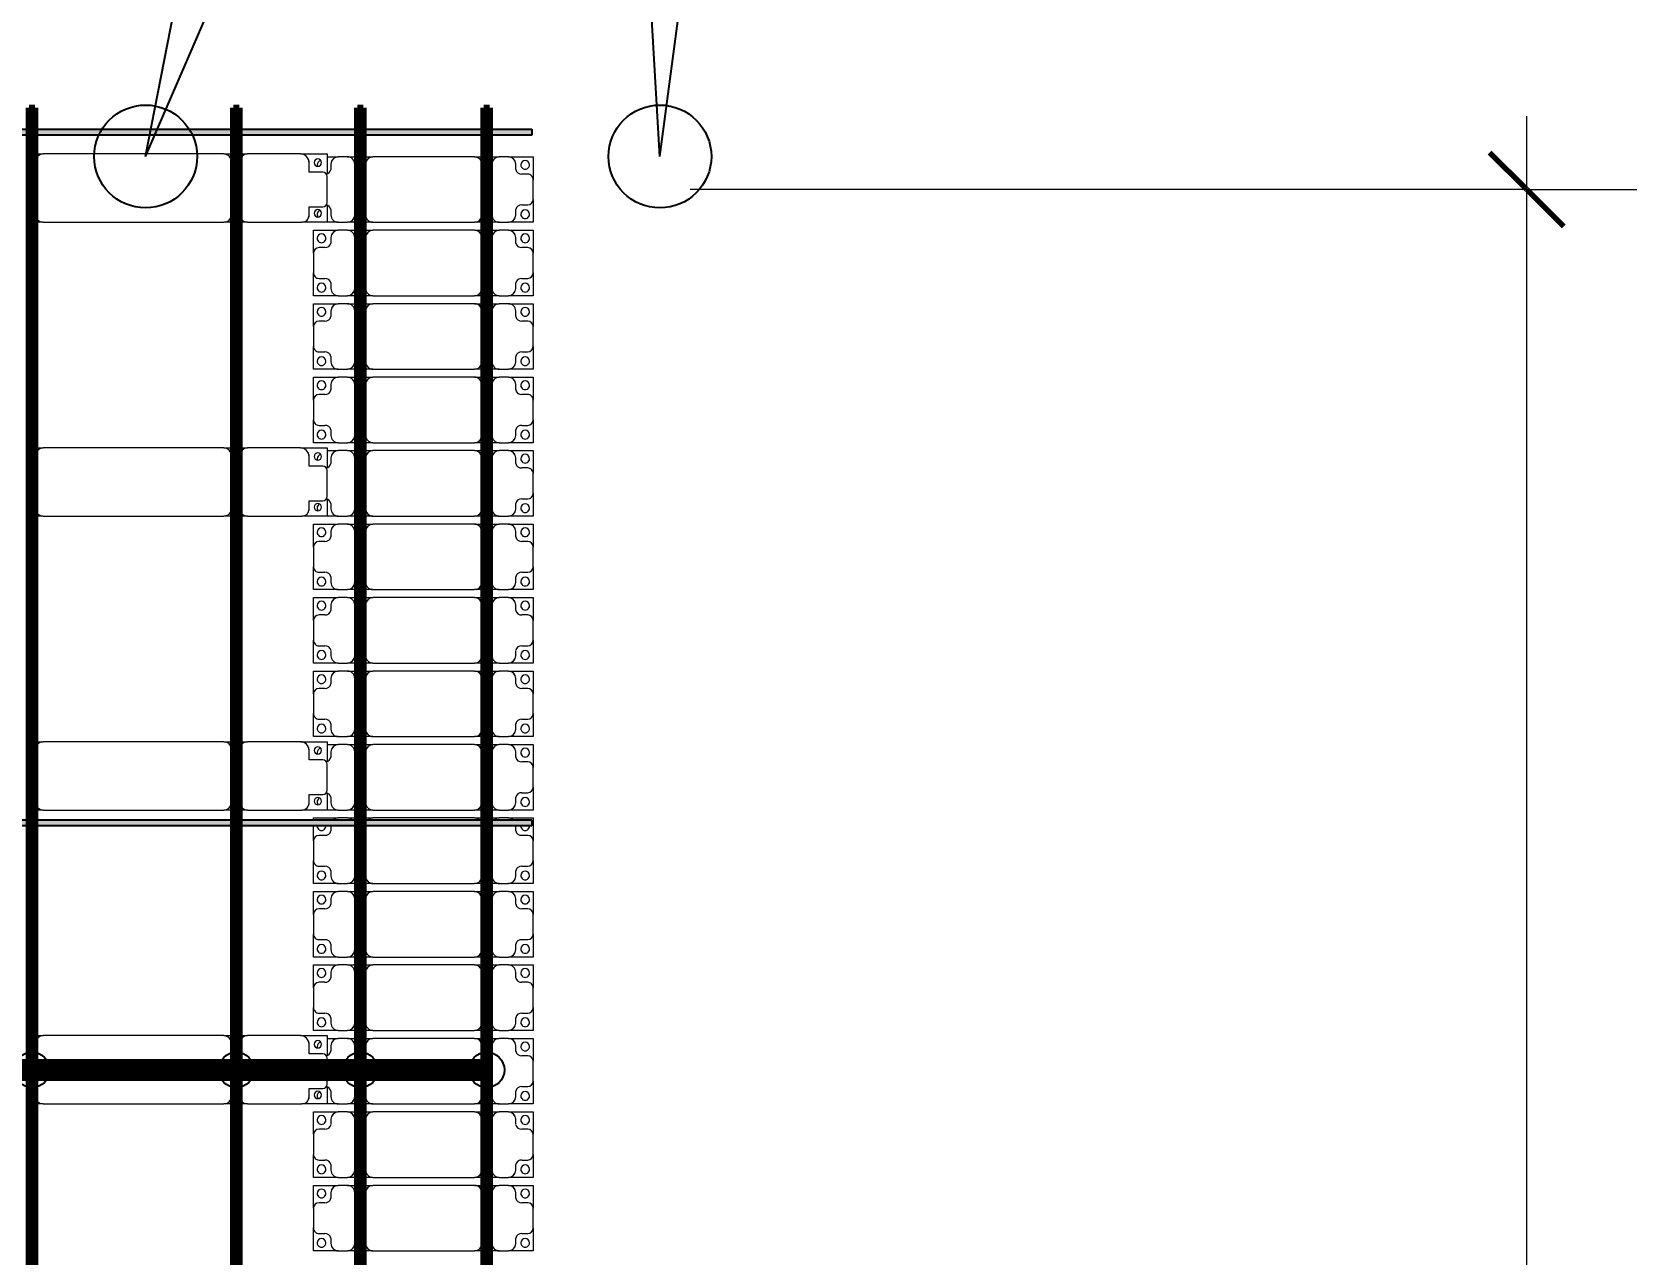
# Model space of a CAD drawing. Header units: millimetres. Extents: x 312848 to 517332, y -142134 to -35114.
# Drawn here: x 433082 to 444004, y -120587 to -112266 of the extents above; entities that cross this region are included whole.
import ezdxf

# ---------------------------------------------------------------- set-up
doc = ezdxf.new("R2010")
doc.units = ezdxf.units.MM
for name, color, linetype, lineweight in [('A-ANNO-DIMS', 211, 'Continuous', 9), ('A-ANNO-DIMS-500', 211, 'Continuous', 9), ('A-GENM', 13, 'Continuous', 9), ('S-BEAM', 12, 'Continuous', 9)]:
    doc.layers.add(name, color=color, linetype=linetype, lineweight=lineweight)
for name, color, linetype in [('GC-BICH NEO', 6, 'Continuous'), ('GC-DAY NEO', 5, 'Continuous'), ('GC-HOP 40x60 GIA CUONG', 1, 'Continuous')]:
    doc.layers.add(name, color=color, linetype=linetype)
doc.styles.add('Trebuchet MS', font='trebuc.ttf', dxfattribs={"width": 0.8, "height": 1500})
doc.dimstyles.new('Arc_Length_-_3mm_Trebuchet_MS_3', dxfattribs={"dimscale": 304.8, "dimtxt": 1546.42636, "dimasz": 1.64042, "dimexe": 2.46063, "dimexo": 2.46063, "dimgap": 0.492126, "dimtad": 1, "dimdec": 0, "dimrnd": 10, "dimzin": 0, "dimdsep": 46, "dimtxsty": 'Trebuchet MS', "dimblk1": 'OBLIQUE', "dimblk2": 'OBLIQUE', "dimsah": 1, "dimcen": 0.09, "dimdle": 1.64042, "dimazin": 0, "dimtfac": 1, "dimtdec": 4, "dimtix": 1, "dimtmove": 0, "dimatfit": 3, "dimfxl": 1, "dimtvp": 1, "dimtfill": 1, "dimtolj": 1, "dimtzin": 0, "dimarcsym": 2})

# ---------------------------------------------------------------- blocks, each defined once
blk = doc.blocks.new('Dai phao do pin - DẢI PHAO ĐỠ PIN-67305-KHUNG KẾT CẤU BÈ PIN 3')
at = {"layer": 'A-GENM', "color": 7}
for p, q in [((31954, 242), (32010, 242)), ((33240, 242), (32010, 242)), ((33240, 242), (33304, 242)), ((33344, 242), (33400, 242)), ((33760, 242), (33400, 242)), ((33760, 242), (33942, 242)), ((33942, 242), (33942, 107)), ((31960, 192), (31960, -173)), ((33290, -173), (33290, 192)), ((33350, 192), (33350, -173)), ((33820, 118), (33820, 182)), ((33912, 118), (33820, 118)), ((33942, -88), (33942, 88)), ((33942, -107), (33942, -223)), ((33820, -173), (33820, -118)), ((33820, -118), (33912, -118)), ((32010, -223), (31954, -223)), ((32010, -223), (33240, -223)), ((33304, -223), (33240, -223)), ((33400, -223), (33344, -223)), ((33400, -223), (33770, -223)), ((33942, -223), (33770, -223))]:
    blk.add_line(p, q, dxfattribs=at)
for centre, radius, start, end in [((32010, 192), 50, 90, 180), ((32010, 192), 50, 105, 180), ((33240, 192), 50, 0, 90), ((33240, 192), 50, 15, 90), ((33400, 192), 50, 90, 180), ((33400, 192), 50, 135, 180), ((33760, 182), 60, 360, 90), ((33760, 182), 60, 360, 30), ((33879, 183), 25, 0, 180), ((33879, 183), 25, 180, 0), ((33912, 88), 30, 360, 90), ((33912, 88), 30, 45, 60), ((33912, -88), 30, 270, 360), ((32010, -173), 50, 180, 270), ((32010, -173), 50, 180, 270), ((33240, -173), 50, 270, 0), ((33240, -173), 50, 285, 0), ((33400, -173), 50, 180, 270), ((33400, -173), 50, 180, 225), ((33770, -173), 50, 270, 360), ((33770, -173), 50, 315, 360), ((33879, -162), 25, 360, 180), ((33879, -162), 25, 180, 0), ((33912, -88), 30, 300, 315)]:
    blk.add_arc(centre, radius, start, end, dxfattribs=at)
blk = doc.blocks.new('Dai phao do pin - DẢI PHAO ĐỠ PIN-V14-KHUNG KẾT CẤU BÈ PIN 3')
at = {"layer": 'A-GENM', "color": 7}
for p, q in [((31959, 242), (32010, 242)), ((33240, 242), (32010, 242)), ((33240, 242), (33304, 242)), ((33344, 242), (33400, 242)), ((33760, 242), (33400, 242)), ((33760, 242), (33942, 242)), ((33942, 242), (33942, 107)), ((31960, 192), (31960, -173)), ((33290, -173), (33290, 192)), ((33350, 192), (33350, -173)), ((33820, 118), (33820, 182)), ((33912, 118), (33820, 118)), ((33942, -88), (33942, 88)), ((33942, -107), (33942, -223)), ((33820, -173), (33820, -118)), ((33820, -118), (33912, -118)), ((32010, -223), (31959, -223)), ((32010, -223), (33240, -223)), ((33304, -223), (33240, -223)), ((33400, -223), (33344, -223)), ((33400, -223), (33770, -223)), ((33942, -223), (33770, -223))]:
    blk.add_line(p, q, dxfattribs=at)
for centre, radius, start, end in [((32010, 192), 50, 90, 180), ((32010, 192), 50, 105, 180), ((33240, 192), 50, 0, 90), ((33240, 192), 50, 15, 90), ((33400, 192), 50, 90, 180), ((33400, 192), 50, 135, 180), ((33760, 182), 60, 360, 90), ((33760, 182), 60, 360, 30), ((33879, 183), 25, 0, 180), ((33879, 183), 25, 180, 0), ((33912, 88), 30, 360, 90), ((33912, 88), 30, 45, 60), ((33912, -88), 30, 270, 360), ((32010, -173), 50, 180, 270), ((32010, -173), 50, 180, 270), ((33240, -173), 50, 270, 0), ((33240, -173), 50, 285, 0), ((33400, -173), 50, 180, 270), ((33400, -173), 50, 180, 225), ((33770, -173), 50, 270, 360), ((33770, -173), 50, 315, 360), ((33879, -162), 25, 360, 180), ((33879, -162), 25, 180, 0), ((33912, -88), 30, 300, 315)]:
    blk.add_arc(centre, radius, start, end, dxfattribs=at)
blk = doc.blocks.new('Dai phao do pin - DẢI PHAO ĐỠ PIN-V16-KHUNG KẾT CẤU BÈ PIN 3')
at = {"layer": 'A-GENM', "color": 7}
for p, q in [((31959, 242), (32010, 242)), ((33240, 242), (32010, 242)), ((33240, 242), (33304, 242)), ((33344, 242), (33400, 242)), ((33760, 242), (33400, 242)), ((33760, 242), (33942, 242)), ((33942, 242), (33942, 107)), ((31960, 192), (31960, -173)), ((33290, -173), (33290, 192)), ((33350, 192), (33350, -173)), ((33820, 118), (33820, 182)), ((33912, 118), (33820, 118)), ((33942, -88), (33942, 88)), ((33942, -107), (33942, -223)), ((33820, -173), (33820, -118)), ((33820, -118), (33912, -118)), ((32010, -223), (31954, -223)), ((32010, -223), (33240, -223)), ((33304, -223), (33240, -223)), ((33400, -223), (33344, -223)), ((33400, -223), (33770, -223)), ((33942, -223), (33770, -223))]:
    blk.add_line(p, q, dxfattribs=at)
for centre, radius, start, end in [((32010, 192), 50, 90, 180), ((32010, 192), 50, 105, 180), ((33240, 192), 50, 0, 90), ((33240, 192), 50, 15, 90), ((33400, 192), 50, 90, 180), ((33400, 192), 50, 135, 180), ((33760, 182), 60, 360, 90), ((33760, 182), 60, 360, 30), ((33879, 183), 25, 0, 180), ((33879, 183), 25, 180, 0), ((33912, 88), 30, 360, 90), ((33912, 88), 30, 45, 60), ((33912, -88), 30, 270, 360), ((32010, -173), 50, 180, 270), ((32010, -173), 50, 180, 270), ((33240, -173), 50, 270, 0), ((33240, -173), 50, 285, 0), ((33400, -173), 50, 180, 270), ((33400, -173), 50, 180, 225), ((33770, -173), 50, 270, 360), ((33770, -173), 50, 315, 360), ((33879, -162), 25, 360, 180), ((33879, -162), 25, 180, 0), ((33912, -88), 30, 300, 315)]:
    blk.add_arc(centre, radius, start, end, dxfattribs=at)
blk = doc.blocks.new('Dai phaodi lai - DẢI PHAO DI LẠI-68095-KHUNG KẾT CẤU BÈ PIN 3')
at = {"layer": 'A-GENM', "color": 7}
for p, q in [((12777, 748), (12933, 748)), ((12777, 579), (12777, 748)), ((12895, 710), (12895, 671)), ((13067, 748), (12933, 748)), ((13067, 748), (13223, 748)), ((13105, 671), (13105, 710)), ((13223, 748), (13223, 579)), ((13277, 748), (13433, 748)), ((13277, 579), (13277, 748)), ((13395, 710), (13395, 671)), ((13567, 748), (13433, 748)), ((13571, 748), (13723, 748)), ((13605, 671), (13605, 710)), ((13723, 748), (13723, 579)), ((14223, 656), (14223, 579)), ((14277, 748), (14433, 748)), ((14277, 579), (14277, 748)), ((14395, 710), (14395, 671)), ((14567, 748), (14433, 748)), ((14567, 748), (14723, 748)), ((14605, 671), (14605, 710)), ((14723, 748), (14723, 579)), ((14777, 748), (14933, 748)), ((14777, 579), (14777, 748)), ((14895, 710), (14895, 671)), ((15067, 748), (14933, 748)), ((15067, 748), (15223, 748)), ((15105, 671), (15105, 710)), ((15223, 748), (15223, 579)), ((15277, 748), (15433, 748)), ((15277, 579), (15277, 748)), ((15395, 710), (15395, 671)), ((15567, 748), (15433, 748)), ((15567, 748), (15670, 748)), ((15605, 671), (15605, 710)), ((15710, 748), (15723, 748)), ((15723, 748), (15723, 579)), ((16223, 656), (16223, 579)), ((16277, 748), (16433, 748)), ((16277, 579), (16277, 748)), ((16395, 710), (16395, 671)), ((16567, 748), (16433, 748)), ((16567, 748), (16723, 748)), ((16605, 671), (16605, 710)), ((16723, 748), (16723, 579)), ((16777, 748), (16933, 748)), ((16777, 579), (16777, 748)), ((16895, 710), (16895, 671)), ((17067, 748), (16933, 748)), ((17067, 748), (17223, 748)), ((17105, 671), (17105, 710)), ((17223, 748), (17223, 579)), ((17277, 748), (17433, 748)), ((17277, 579), (17277, 748)), ((17395, 710), (17395, 671)), ((17567, 748), (17433, 748)), ((17567, 748), (17723, 748)), ((17605, 671), (17605, 710)), ((17723, 748), (17723, 579)), ((18223, 656), (18223, 579)), ((18277, 748), (18433, 748)), ((18277, 579), (18277, 748)), ((18395, 710), (18395, 671)), ((18567, 748), (18433, 748)), ((18567, 748), (18723, 748)), ((18605, 671), (18605, 710)), ((18723, 748), (18723, 579)), ((18777, 748), (18931, 748)), ((18777, 579), (18777, 748)), ((18895, 710), (18895, 671)), ((19067, 748), (18933, 748)), ((19067, 748), (19223, 748)), ((19105, 671), (19105, 710)), ((19223, 748), (19223, 579)), ((19277, 748), (19433, 748)), ((19277, 579), (19277, 748)), ((19395, 710), (19395, 671)), ((19567, 748), (19433, 748)), ((19567, 748), (19723, 748)), ((19605, 671), (19605, 710)), ((19723, 748), (19723, 579)), ((20223, 656), (20223, 579)), ((12777, 579), (12777, 517)), ((12864, 629), (12827, 629)), ((13173, 629), (13136, 629)), ((13223, 517), (13223, 579)), ((13277, 579), (13277, 517)), ((13364, 629), (13327, 629)), ((13673, 629), (13636, 629)), ((13723, 517), (13723, 579)), ((13777, 579), (13777, 655)), ((13777, 579), (13777, 517)), ((13864, 629), (13827, 629)), ((14173, 629), (14136, 629)), ((14223, 517), (14223, 579)), ((14277, 579), (14277, 517)), ((14364, 629), (14327, 629)), ((14673, 629), (14636, 629)), ((14723, 517), (14723, 579)), ((14777, 579), (14777, 517)), ((14864, 629), (14827, 629)), ((15173, 629), (15136, 629)), ((15223, 517), (15223, 579)), ((15277, 579), (15277, 517)), ((15364, 629), (15327, 629)), ((15670, 629), (15636, 629)), ((15723, 517), (15723, 579)), ((15777, 579), (15777, 655)), ((15777, 579), (15777, 517)), ((15864, 629), (15827, 629)), ((16173, 629), (16136, 629)), ((16223, 517), (16223, 579)), ((16277, 579), (16277, 517)), ((16364, 629), (16327, 629)), ((16673, 629), (16636, 629)), ((16723, 517), (16723, 579)), ((16777, 579), (16777, 517)), ((16864, 629), (16827, 629)), ((17173, 629), (17136, 629)), ((17223, 517), (17223, 579)), ((17277, 579), (17277, 517)), ((17364, 629), (17327, 629)), ((17673, 629), (17636, 629)), ((17723, 517), (17723, 579)), ((17777, 579), (17777, 655)), ((17777, 579), (17777, 517)), ((17864, 629), (17827, 629)), ((18173, 629), (18136, 629)), ((18223, 517), (18223, 579)), ((18277, 579), (18277, 517)), ((18364, 629), (18327, 629)), ((18673, 629), (18636, 629)), ((18723, 517), (18723, 579)), ((18777, 579), (18777, 517)), ((18864, 629), (18827, 629)), ((19173, 629), (19136, 629)), ((19223, 517), (19223, 579)), ((19277, 579), (19277, 517)), ((19364, 629), (19327, 629)), ((19673, 629), (19636, 629)), ((19723, 517), (19723, 579)), ((19777, 579), (19777, 655)), ((19777, 579), (19777, 517)), ((19864, 629), (19827, 629)), ((20173, 629), (20136, 629)), ((20223, 517), (20223, 579)), ((12777, 448), (12777, 517)), ((12827, 467), (13173, 467)), ((13223, 517), (13223, 448)), ((13277, 448), (13277, 517)), ((13327, 467), (13673, 467)), ((13723, 517), (13723, 448)), ((13777, 448), (13777, 517)), ((13827, 467), (14173, 467)), ((14223, 517), (14223, 448)), ((14277, 448), (14277, 517)), ((14327, 467), (14673, 467)), ((14723, 517), (14723, 448)), ((14777, 448), (14777, 517)), ((14827, 467), (15173, 467)), ((15223, 517), (15223, 448)), ((15277, 448), (15277, 517)), ((15327, 467), (15670, 467)), ((15723, 517), (15723, 448)), ((15777, 448), (15777, 517)), ((15827, 467), (16173, 467)), ((16223, 517), (16223, 448)), ((16277, 448), (16277, 517)), ((16327, 467), (16673, 467)), ((16723, 517), (16723, 448)), ((16777, 448), (16777, 517)), ((16827, 467), (17173, 467)), ((17223, 517), (17223, 448)), ((17277, 448), (17277, 517)), ((17327, 467), (17673, 467)), ((17723, 517), (17723, 448)), ((17777, 448), (17777, 517)), ((17827, 467), (18173, 467)), ((18223, 517), (18223, 448)), ((18277, 448), (18277, 517)), ((18327, 467), (18673, 467)), ((18723, 517), (18723, 448)), ((18777, 448), (18777, 517)), ((18827, 467), (19173, 467)), ((19223, 517), (19223, 448)), ((19277, 448), (19277, 517)), ((19327, 467), (19673, 467)), ((19723, 517), (19723, 448)), ((19777, 448), (19777, 517)), ((19827, 467), (20173, 467)), ((20223, 517), (20223, 448)), ((12777, 343), (12777, 408)), ((12777, 343), (12777, -348)), ((13173, 393), (12827, 393)), ((13223, 408), (13223, 343)), ((13223, -348), (13223, 343)), ((13277, 343), (13277, 408)), ((13277, 343), (13277, -348)), ((13673, 393), (13327, 393)), ((13723, 408), (13723, 343)), ((13723, -348), (13723, 343)), ((13777, 343), (13777, 408)), ((13777, 343), (13777, -348)), ((14173, 393), (13827, 393)), ((14223, 408), (14223, 343)), ((14223, -348), (14223, 343)), ((14277, 343), (14277, 408)), ((14277, 343), (14277, -348)), ((14673, 393), (14327, 393)), ((14723, 408), (14723, 343)), ((14723, -348), (14723, 343)), ((14777, 343), (14777, 408)), ((14777, 343), (14777, -348)), ((15173, 393), (14827, 393)), ((15223, 408), (15223, 343)), ((15223, -348), (15223, 343)), ((15277, 343), (15277, 408)), ((15277, 343), (15277, -348)), ((15670, 393), (15327, 393)), ((15723, 408), (15723, 343)), ((15723, -348), (15723, 343)), ((15777, 343), (15777, 408)), ((15777, 343), (15777, -348)), ((16173, 393), (15827, 393)), ((16223, 408), (16223, 343)), ((16223, -348), (16223, 343)), ((16277, 343), (16277, 408)), ((16277, 343), (16277, -348)), ((16673, 393), (16327, 393)), ((16723, 408), (16723, 343)), ((16723, -348), (16723, 343)), ((16777, 343), (16777, 408)), ((16777, 343), (16777, -348)), ((17173, 393), (16827, 393)), ((17223, 408), (17223, 343)), ((17223, -348), (17223, 343)), ((17277, 343), (17277, 408)), ((17277, 343), (17277, -348)), ((17673, 393), (17327, 393)), ((17723, 408), (17723, 343)), ((17723, -348), (17723, 343)), ((17777, 343), (17777, 408)), ((17777, 343), (17777, -348)), ((18173, 393), (17827, 393)), ((18223, 408), (18223, 343)), ((18223, -348), (18223, 343)), ((18277, 343), (18277, 408)), ((18277, 343), (18277, -348)), ((18673, 393), (18327, 393)), ((18723, 408), (18723, 343)), ((18723, -348), (18723, 343)), ((18777, 343), (18777, 408)), ((18777, 343), (18777, -348)), ((19173, 393), (18827, 393)), ((19223, 408), (19223, 343)), ((19223, -348), (19223, 343)), ((19277, 343), (19277, 408)), ((19277, 343), (19277, -348)), ((19673, 393), (19327, 393)), ((19723, 408), (19723, 343)), ((19723, -348), (19723, 343)), ((19777, 343), (19777, 408)), ((19777, 343), (19777, -348)), ((20173, 393), (19827, 393)), ((20223, 408), (20223, 343)), ((20223, -348), (20223, 343)), ((12777, -412), (12777, -348)), ((12827, -398), (13173, -398)), ((13223, -348), (13223, -412)), ((13277, -412), (13277, -348)), ((13327, -398), (13673, -398)), ((13723, -348), (13723, -412)), ((13777, -412), (13777, -348)), ((13827, -398), (14173, -398)), ((14223, -348), (14223, -412)), ((14277, -412), (14277, -348)), ((14327, -398), (14673, -398)), ((14723, -348), (14723, -412)), ((14777, -412), (14777, -348)), ((14827, -398), (15173, -398)), ((15223, -348), (15223, -412)), ((15277, -412), (15277, -348)), ((15327, -398), (15670, -398)), ((15723, -348), (15723, -412)), ((15777, -412), (15777, -348)), ((15827, -398), (16173, -398)), ((16223, -348), (16223, -412)), ((16277, -412), (16277, -348)), ((16327, -398), (16673, -398)), ((16723, -348), (16723, -412)), ((16777, -412), (16777, -348)), ((16827, -398), (17173, -398)), ((17223, -348), (17223, -412)), ((17277, -412), (17277, -348)), ((17327, -398), (17673, -398)), ((17723, -348), (17723, -412)), ((17777, -412), (17777, -348)), ((17827, -398), (18173, -398)), ((18223, -348), (18223, -412)), ((18277, -412), (18277, -348)), ((18327, -398), (18673, -398)), ((18723, -348), (18723, -412)), ((18777, -412), (18777, -348)), ((18827, -398), (19173, -398)), ((19223, -348), (19223, -412)), ((19277, -412), (19277, -348)), ((19327, -398), (19673, -398)), ((19723, -348), (19723, -412)), ((19777, -412), (19777, -348)), ((19827, -398), (20173, -398)), ((20223, -348), (20223, -412)), ((12777, -517), (12777, -452)), ((12777, -517), (12777, -579)), ((13173, -467), (12827, -467)), ((13223, -452), (13223, -517)), ((13223, -579), (13223, -517)), ((13277, -517), (13277, -452)), ((13277, -517), (13277, -579)), ((13673, -467), (13327, -467)), ((13723, -452), (13723, -517)), ((13723, -579), (13723, -517)), ((13777, -517), (13777, -452)), ((13777, -517), (13777, -579)), ((14173, -467), (13827, -467)), ((14223, -452), (14223, -517)), ((14223, -579), (14223, -517)), ((14277, -517), (14277, -452)), ((14277, -517), (14277, -579)), ((14673, -467), (14327, -467)), ((14723, -452), (14723, -517)), ((14723, -579), (14723, -517)), ((14777, -517), (14777, -452)), ((14777, -517), (14777, -579)), ((15173, -467), (14827, -467)), ((15223, -452), (15223, -517)), ((15223, -579), (15223, -517)), ((15277, -517), (15277, -452)), ((15277, -517), (15277, -579)), ((15670, -467), (15327, -467)), ((15723, -452), (15723, -517)), ((15723, -579), (15723, -517)), ((15777, -517), (15777, -452)), ((15777, -517), (15777, -579)), ((16173, -467), (15827, -467)), ((16223, -452), (16223, -517)), ((16223, -579), (16223, -517)), ((16277, -517), (16277, -452)), ((16277, -517), (16277, -579)), ((16673, -467), (16327, -467)), ((16723, -452), (16723, -517)), ((16723, -579), (16723, -517)), ((16777, -517), (16777, -452)), ((16777, -517), (16777, -579)), ((17173, -467), (16827, -467)), ((17223, -452), (17223, -517)), ((17223, -579), (17223, -517)), ((17277, -517), (17277, -452)), ((17277, -517), (17277, -579)), ((17673, -467), (17327, -467)), ((17723, -452), (17723, -517)), ((17723, -579), (17723, -517)), ((17777, -517), (17777, -452)), ((17777, -517), (17777, -579)), ((18173, -467), (17827, -467)), ((18223, -452), (18223, -517)), ((18223, -579), (18223, -517)), ((18277, -517), (18277, -452)), ((18277, -517), (18277, -579)), ((18673, -467), (18327, -467)), ((18723, -452), (18723, -517)), ((18723, -579), (18723, -517)), ((18777, -517), (18777, -452)), ((18777, -517), (18777, -579)), ((19173, -467), (18827, -467)), ((19223, -452), (19223, -517)), ((19223, -579), (19223, -517)), ((19277, -517), (19277, -452)), ((19277, -517), (19277, -579)), ((19673, -467), (19327, -467)), ((19723, -452), (19723, -517)), ((19723, -579), (19723, -517)), ((19777, -517), (19777, -452)), ((19777, -517), (19777, -579)), ((20173, -467), (19827, -467)), ((20223, -452), (20223, -517)), ((20223, -579), (20223, -517)), ((12777, -748), (12777, -579)), ((12827, -629), (12864, -629)), ((13136, -629), (13173, -629)), ((13223, -579), (13223, -748)), ((13277, -748), (13277, -579)), ((13327, -629), (13364, -629)), ((13636, -629), (13673, -629)), ((13723, -579), (13723, -748)), ((13777, -748), (13777, -579)), ((13827, -629), (13864, -629)), ((14136, -629), (14173, -629)), ((14223, -579), (14223, -748)), ((14277, -748), (14277, -579)), ((14327, -629), (14364, -629)), ((14636, -629), (14673, -629)), ((14723, -579), (14723, -748)), ((14777, -748), (14777, -579)), ((14827, -629), (14864, -629)), ((15136, -629), (15173, -629)), ((15223, -579), (15223, -748)), ((15277, -748), (15277, -579)), ((15327, -629), (15364, -629)), ((15636, -629), (15670, -629)), ((15723, -579), (15723, -748)), ((15777, -748), (15777, -579)), ((15827, -629), (15864, -629)), ((16136, -629), (16173, -629)), ((16223, -579), (16223, -748)), ((16277, -748), (16277, -579)), ((16327, -629), (16364, -629)), ((16636, -629), (16673, -629)), ((16723, -579), (16723, -748)), ((16777, -748), (16777, -579)), ((16827, -629), (16864, -629)), ((17136, -629), (17173, -629)), ((17223, -579), (17223, -748)), ((17277, -748), (17277, -579)), ((17327, -629), (17364, -629)), ((17636, -629), (17673, -629)), ((17723, -579), (17723, -748)), ((17777, -748), (17777, -579)), ((17827, -629), (17864, -629)), ((18136, -629), (18173, -629)), ((18223, -579), (18223, -748)), ((18277, -748), (18277, -579)), ((18327, -629), (18364, -629)), ((18636, -629), (18673, -629)), ((18723, -579), (18723, -748)), ((18777, -748), (18777, -579)), ((18827, -629), (18864, -629)), ((19136, -629), (19173, -629)), ((19223, -579), (19223, -748)), ((19277, -748), (19277, -579)), ((19327, -629), (19364, -629)), ((19636, -629), (19673, -629)), ((19723, -579), (19723, -748)), ((19777, -748), (19777, -579)), ((19827, -629), (19864, -629)), ((20136, -629), (20173, -629)), ((20223, -579), (20223, -748)), ((12933, -748), (12777, -748)), ((12895, -671), (12895, -710)), ((12933, -748), (13067, -748)), ((13223, -748), (13067, -748)), ((13105, -710), (13105, -671)), ((13433, -748), (13277, -748)), ((13395, -671), (13395, -710)), ((13433, -748), (13567, -748)), ((13723, -748), (13571, -748)), ((13605, -710), (13605, -671)), ((13933, -748), (13777, -748)), ((13895, -671), (13895, -710)), ((13933, -748), (14067, -748)), ((14223, -748), (14067, -748)), ((14105, -710), (14105, -671)), ((14433, -748), (14277, -748)), ((14395, -671), (14395, -710)), ((14433, -748), (14567, -748)), ((14723, -748), (14567, -748)), ((14605, -710), (14605, -671)), ((14933, -748), (14777, -748)), ((14895, -671), (14895, -710)), ((14933, -748), (15067, -748)), ((15223, -748), (15067, -748)), ((15105, -710), (15105, -671)), ((15433, -748), (15277, -748)), ((15395, -671), (15395, -710)), ((15433, -748), (15567, -748)), ((15723, -748), (15567, -748)), ((15605, -710), (15605, -671)), ((15933, -748), (15777, -748)), ((15895, -671), (15895, -710)), ((15933, -748), (16067, -748)), ((16223, -748), (16067, -748)), ((16105, -710), (16105, -671)), ((16433, -748), (16277, -748)), ((16395, -671), (16395, -710)), ((16433, -748), (16567, -748)), ((16723, -748), (16567, -748)), ((16605, -710), (16605, -671)), ((16933, -748), (16777, -748)), ((16895, -671), (16895, -710)), ((16933, -748), (17067, -748)), ((17223, -748), (17067, -748)), ((17105, -710), (17105, -671)), ((17433, -748), (17277, -748)), ((17395, -671), (17395, -710)), ((17433, -748), (17567, -748)), ((17723, -748), (17567, -748)), ((17605, -710), (17605, -671)), ((17933, -748), (17777, -748)), ((17895, -671), (17895, -710)), ((17933, -748), (18067, -748)), ((18223, -748), (18067, -748)), ((18105, -710), (18105, -671)), ((18433, -748), (18277, -748)), ((18395, -671), (18395, -710)), ((18433, -748), (18567, -748)), ((18723, -748), (18567, -748)), ((18605, -710), (18605, -671)), ((18931, -748), (18777, -748)), ((18895, -671), (18895, -710)), ((18933, -748), (19067, -748)), ((19223, -748), (19067, -748)), ((19105, -710), (19105, -671)), ((19433, -748), (19277, -748)), ((19395, -671), (19395, -710)), ((19433, -748), (19567, -748)), ((19723, -748), (19567, -748)), ((19605, -710), (19605, -671)), ((19933, -748), (19777, -748)), ((19895, -671), (19895, -710)), ((19933, -748), (20067, -748)), ((20223, -748), (20067, -748)), ((20105, -710), (20105, -671))]:
    blk.add_line(p, q, dxfattribs=at)
for centre, radius, start, end in [((12832, 693), 30, 90, 270), ((12832, 693), 30, 270, 90), ((12855, 668), 40, 283.1885, 3.5081), ((12933, 710), 38, 90, 180), ((12933, 710), 38, 90, 135), ((13067, 710), 38, 0, 90), ((13067, 710), 38, 45, 90), ((13145, 668), 40, 176.4919, 256.8115), ((13168, 693), 30, 90, 270), ((13168, 693), 30, 270, 90), ((13332, 693), 30, 90, 270), ((13332, 693), 30, 270, 90), ((13355, 668), 40, 283.1885, 3.5081), ((13433, 710), 38, 90, 180), ((13433, 710), 38, 90, 135), ((13567, 710), 38, 0, 90), ((13567, 710), 38, 45, 84.4562), ((13645, 668), 40, 176.4919, 256.8115), ((13668, 693), 30, 90, 270), ((13668, 693), 30, 270, 90), ((13832, 693), 30, 90, 120), ((13832, 693), 30, 30, 90), ((13855, 668), 40, 283.1885, 350.1215), ((14145, 668), 40, 189.8785, 256.8115), ((14168, 693), 30, 90, 105), ((14168, 693), 30, 15, 90), ((14332, 693), 30, 90, 270), ((14332, 693), 30, 270, 90), ((14355, 668), 40, 283.1885, 3.5081), ((14433, 710), 38, 90, 180), ((14433, 710), 38, 90, 135), ((14567, 710), 38, 0, 90), ((14567, 710), 38, 45, 90), ((14645, 668), 40, 176.4919, 256.8115), ((14668, 693), 30, 90, 270), ((14668, 693), 30, 270, 90), ((14832, 693), 30, 90, 270), ((14832, 693), 30, 270, 90), ((14855, 668), 40, 283.1885, 3.5081), ((14933, 710), 38, 90, 180), ((14933, 710), 38, 90, 135), ((15067, 710), 38, 0, 90), ((15067, 710), 38, 45, 90), ((15145, 668), 40, 176.4919, 256.8115), ((15168, 693), 30, 90, 270), ((15168, 693), 30, 270, 90), ((15332, 693), 30, 90, 270), ((15332, 693), 30, 270, 90), ((15355, 668), 40, 283.1885, 3.5081), ((15433, 710), 38, 90, 180), ((15433, 710), 38, 90, 135), ((15567, 710), 38, 0, 90), ((15567, 710), 38, 45, 90), ((15645, 668), 40, 176.4919, 256.8115), ((15668, 693), 30, 90, 270), ((15832, 693), 30, 90, 120), ((15832, 693), 30, 30, 90), ((15855, 668), 40, 283.1885, 350.1215), ((16145, 668), 40, 189.8785, 256.8115), ((16168, 693), 30, 90, 105), ((16168, 693), 30, 15, 90), ((16332, 693), 30, 90, 270), ((16332, 693), 30, 270, 90), ((16355, 668), 40, 283.1885, 3.5081), ((16433, 710), 38, 90, 180), ((16433, 710), 38, 90, 135), ((16567, 710), 38, 0, 90), ((16567, 710), 38, 45, 90), ((16645, 668), 40, 176.4919, 256.8115), ((16668, 693), 30, 90, 270), ((16668, 693), 30, 270, 90), ((16832, 693), 30, 90, 270), ((16832, 693), 30, 270, 90), ((16855, 668), 40, 283.1885, 3.5081), ((16933, 710), 38, 90, 180), ((16933, 710), 38, 90, 135), ((17067, 710), 38, 0, 90), ((17067, 710), 38, 45, 90), ((17145, 668), 40, 176.4919, 256.8115), ((17168, 693), 30, 90, 270), ((17168, 693), 30, 270, 90), ((17332, 693), 30, 90, 270), ((17332, 693), 30, 270, 90), ((17355, 668), 40, 283.1885, 3.5081), ((17433, 710), 38, 90, 180), ((17433, 710), 38, 90, 135), ((17567, 710), 38, 0, 90), ((17567, 710), 38, 45, 90), ((17645, 668), 40, 176.4919, 256.8115), ((17668, 693), 30, 90, 270), ((17668, 693), 30, 270, 90), ((17832, 693), 30, 90, 120), ((17832, 693), 30, 30, 90), ((17855, 668), 40, 283.1885, 350.1215), ((18145, 668), 40, 189.8785, 256.8115), ((18168, 693), 30, 90, 105), ((18168, 693), 30, 15, 90), ((18332, 693), 30, 90, 270), ((18332, 693), 30, 270, 90), ((18355, 668), 40, 283.1885, 3.5081), ((18433, 710), 38, 90, 180), ((18433, 710), 38, 90, 135), ((18567, 710), 38, 0, 90), ((18567, 710), 38, 45, 90), ((18645, 668), 40, 176.4919, 256.8115), ((18668, 693), 30, 90, 270), ((18668, 693), 30, 270, 90), ((18832, 693), 30, 90, 270), ((18832, 693), 30, 270, 90), ((18855, 668), 40, 283.1885, 3.5081), ((18933, 710), 38, 90, 180), ((18933, 710), 38, 93.7283, 135), ((19067, 710), 38, 0, 90), ((19067, 710), 38, 45, 90), ((19145, 668), 40, 176.4919, 256.8115), ((19168, 693), 30, 90, 270), ((19168, 693), 30, 270, 90), ((19332, 693), 30, 90, 270), ((19332, 693), 30, 270, 90), ((19355, 668), 40, 283.1885, 3.5081), ((19433, 710), 38, 90, 180), ((19433, 710), 38, 90, 135), ((19567, 710), 38, 0, 90), ((19567, 710), 38, 45, 90), ((19645, 668), 40, 176.4919, 256.8115), ((19668, 693), 30, 90, 270), ((19668, 693), 30, 270, 90), ((19832, 693), 30, 90, 120), ((19832, 693), 30, 30, 90), ((19855, 668), 40, 283.1885, 350.1215), ((20145, 668), 40, 189.8785, 256.8115), ((20168, 693), 30, 90, 105), ((20168, 693), 30, 15, 90), ((12827, 579), 50, 90, 180), ((12827, 579), 50, 90, 135), ((13173, 579), 50, 360, 90), ((13173, 579), 50, 45, 90), ((13327, 579), 50, 90, 180), ((13327, 579), 50, 90, 135), ((13673, 579), 50, 360, 90), ((13673, 579), 50, 45, 90), ((13827, 579), 50, 90, 180), ((13827, 579), 50, 90, 135), ((14173, 579), 50, 0, 90), ((14173, 579), 50, 45, 90), ((14327, 579), 50, 90, 180), ((14327, 579), 50, 90, 135), ((14673, 579), 50, 360, 90), ((14673, 579), 50, 45, 90), ((14827, 579), 50, 90, 180), ((14827, 579), 50, 90, 135), ((15173, 579), 50, 360, 90), ((15173, 579), 50, 45, 90), ((15327, 579), 50, 90, 180), ((15327, 579), 50, 90, 135), ((15673, 579), 50, 360, 42.4371), ((15827, 579), 50, 90, 180), ((15827, 579), 50, 90, 135), ((16173, 579), 50, 360, 90), ((16173, 579), 50, 45, 90), ((16327, 579), 50, 90, 180), ((16327, 579), 50, 90, 135), ((16673, 579), 50, 360, 90), ((16673, 579), 50, 45, 90), ((16827, 579), 50, 90, 180), ((16827, 579), 50, 90, 135), ((17173, 579), 50, 0, 90), ((17173, 579), 50, 45, 90), ((17327, 579), 50, 90, 180), ((17327, 579), 50, 90, 135), ((17673, 579), 50, 360, 90), ((17673, 579), 50, 45, 90), ((17827, 579), 50, 90, 180), ((17827, 579), 50, 90, 135), ((18173, 579), 50, 360, 90), ((18173, 579), 50, 45, 90), ((18327, 579), 50, 90, 180), ((18327, 579), 50, 90, 135), ((18673, 579), 50, 360, 90), ((18673, 579), 50, 45, 90), ((18827, 579), 50, 90, 180), ((18827, 579), 50, 90, 135), ((19173, 579), 50, 360, 90), ((19173, 579), 50, 45, 90), ((19327, 579), 50, 90, 180), ((19327, 579), 50, 90, 135), ((19673, 579), 50, 0, 90), ((19673, 579), 50, 45, 90), ((19827, 579), 50, 90, 180), ((19827, 579), 50, 90, 135), ((20173, 579), 50, 0, 90), ((20173, 579), 50, 45, 90), ((12827, 517), 50, 180, 270), ((12827, 517), 50, 225, 270), ((13173, 517), 50, 270, 0), ((13173, 517), 50, 270, 315), ((13327, 517), 50, 180, 270), ((13327, 517), 50, 225, 270), ((13673, 517), 50, 270, 360), ((13673, 517), 50, 270, 315), ((13827, 517), 50, 180, 270), ((13827, 517), 50, 225, 270), ((14173, 517), 50, 270, 0), ((14173, 517), 50, 270, 315), ((14327, 517), 50, 180, 270), ((14327, 517), 50, 225, 270), ((14673, 517), 50, 270, 0), ((14673, 517), 50, 270, 315), ((14827, 517), 50, 180, 270), ((14827, 517), 50, 225, 270), ((15173, 517), 50, 270, 360), ((15173, 517), 50, 270, 315), ((15327, 517), 50, 180, 270), ((15327, 517), 50, 225, 270), ((15673, 517), 50, 317.5629, 360), ((15827, 517), 50, 180, 270), ((15827, 517), 50, 225, 270), ((16173, 517), 50, 270, 0), ((16173, 517), 50, 270, 315), ((16327, 517), 50, 180, 270), ((16327, 517), 50, 225, 270), ((16673, 517), 50, 270, 0), ((16673, 517), 50, 270, 315), ((16827, 517), 50, 180, 270), ((16827, 517), 50, 225, 270), ((17173, 517), 50, 270, 0), ((17173, 517), 50, 270, 315), ((17327, 517), 50, 180, 270), ((17327, 517), 50, 225, 270), ((17673, 517), 50, 270, 0), ((17673, 517), 50, 270, 315), ((17827, 517), 50, 180, 270), ((17827, 517), 50, 225, 270), ((18173, 517), 50, 270, 0), ((18173, 517), 50, 270, 315), ((18327, 517), 50, 180, 270), ((18327, 517), 50, 225, 270), ((18673, 517), 50, 270, 360), ((18673, 517), 50, 270, 315), ((18827, 517), 50, 180, 270), ((18827, 517), 50, 225, 270), ((19173, 517), 50, 270, 0), ((19173, 517), 50, 270, 315), ((19327, 517), 50, 180, 270), ((19327, 517), 50, 225, 270), ((19673, 517), 50, 270, 0), ((19673, 517), 50, 270, 315), ((19827, 517), 50, 180, 270), ((19827, 517), 50, 225, 270), ((20173, 517), 50, 270, 0), ((20173, 517), 50, 270, 315), ((12827, 343), 50, 90, 180), ((12827, 343), 50, 105, 180), ((13173, 343), 50, 0, 90), ((13173, 343), 50, 30, 73.1183), ((13327, 343), 50, 90, 180), ((13327, 343), 50, 105, 180), ((13673, 343), 50, 0, 90), ((13673, 343), 50, 30, 75), ((13827, 343), 50, 90, 180), ((13827, 343), 50, 105, 180), ((14173, 343), 50, 360, 90), ((14173, 343), 50, 30, 75), ((14327, 343), 50, 90, 180), ((14327, 343), 50, 105, 180), ((14673, 343), 50, 0, 90), ((14673, 343), 50, 30, 75), ((14827, 343), 50, 90, 180), ((14827, 343), 50, 105, 180), ((15173, 343), 50, 360, 90), ((15173, 343), 50, 30, 75), ((15327, 343), 50, 90, 180), ((15327, 343), 50, 105, 180), ((15673, 343), 50, 360, 42.4371), ((15673, 343), 50, 30, 42.4371), ((15827, 343), 50, 90, 180), ((15827, 343), 50, 105, 180), ((16173, 343), 50, 360, 90), ((16173, 343), 50, 30, 75), ((16327, 343), 50, 90, 180), ((16327, 343), 50, 105, 180), ((16673, 343), 50, 0, 90), ((16673, 343), 50, 30, 75), ((16827, 343), 50, 90, 180), ((16827, 343), 50, 105, 180), ((17173, 343), 50, 360, 90), ((17173, 343), 50, 30, 75), ((17327, 343), 50, 90, 180), ((17327, 343), 50, 105, 180), ((17673, 343), 50, 0, 90), ((17673, 343), 50, 30, 75), ((17827, 343), 50, 90, 180), ((17827, 343), 50, 154.2462, 180), ((17827, 343), 50, 105, 150), ((18173, 343), 50, 360, 90), ((18173, 343), 50, 30, 75), ((18327, 343), 50, 90, 180), ((18327, 343), 50, 105, 180), ((18673, 343), 50, 0, 90), ((18673, 343), 50, 30, 75), ((18827, 343), 50, 90, 180), ((18827, 343), 50, 105, 180), ((19173, 343), 50, 0, 90), ((19173, 343), 50, 30, 75), ((19327, 343), 50, 90, 180), ((19327, 343), 50, 105.4011, 180), ((19673, 343), 50, 0, 90), ((19673, 343), 50, 30, 75), ((19827, 343), 50, 90, 180), ((19827, 343), 50, 105, 180), ((20173, 343), 50, 360, 90), ((20173, 343), 50, 30, 75), ((12827, -348), 50, 180, 270), ((12827, -348), 50, 195, 240), ((13173, -348), 50, 270, 0), ((13173, -348), 50, 270, 345), ((13327, -348), 50, 180, 270), ((13327, -348), 50, 195, 240), ((13673, -348), 50, 270, 0), ((13673, -348), 50, 270, 345), ((13827, -348), 50, 180, 270), ((13827, -348), 50, 195, 240), ((14173, -348), 50, 270, 360), ((14173, -348), 50, 270, 345), ((14327, -348), 50, 180, 270), ((14327, -348), 50, 195, 240), ((14673, -348), 50, 270, 0), ((14673, -348), 50, 270, 337.8207), ((14827, -348), 50, 180, 270), ((14827, -348), 50, 195, 240), ((15173, -348), 50, 270, 360), ((15173, -348), 50, 270, 345), ((15327, -348), 50, 180, 270), ((15327, -348), 50, 195, 240), ((15673, -348), 50, 317.5629, 0), ((15673, -348), 50, 317.5629, 345), ((15827, -348), 50, 180, 270), ((15827, -348), 50, 195, 240), ((16173, -348), 50, 270, 0), ((16173, -348), 50, 270, 345), ((16327, -348), 50, 180, 270), ((16327, -348), 50, 195, 240), ((16673, -348), 50, 270, 360), ((16673, -348), 50, 270, 345), ((16827, -348), 50, 180, 270), ((16827, -348), 50, 195, 240), ((17173, -348), 50, 270, 360), ((17173, -348), 50, 270, 345), ((17327, -348), 50, 180, 270), ((17327, -348), 50, 195, 240), ((17673, -348), 50, 270, 0), ((17673, -348), 50, 270, 345), ((17827, -348), 50, 180, 270), ((17827, -348), 50, 195, 240), ((18173, -348), 50, 270, 360), ((18173, -348), 50, 270, 345), ((18327, -348), 50, 180, 270), ((18327, -348), 50, 195, 240), ((18673, -348), 50, 270, 0), ((18673, -348), 50, 270, 345), ((18827, -348), 50, 180, 270), ((18827, -348), 50, 195, 240), ((19173, -348), 50, 270, 0), ((19173, -348), 50, 270, 345), ((19327, -348), 50, 180, 270), ((19327, -348), 50, 195, 240), ((19673, -348), 50, 270, 0), ((19673, -348), 50, 270, 297.6666), ((19673, -348), 50, 300, 345), ((19827, -348), 50, 180, 270), ((19827, -348), 50, 195, 240), ((20173, -348), 50, 270, 360), ((20173, -348), 50, 270, 345), ((12827, -517), 50, 90, 180), ((12827, -517), 50, 90, 135), ((13173, -517), 50, 0, 90), ((13173, -517), 50, 45, 90), ((13327, -517), 50, 90, 180), ((13327, -517), 50, 90, 135), ((13673, -517), 50, 360, 90), ((13673, -517), 50, 45, 90), ((13827, -517), 50, 90, 180), ((13827, -517), 50, 90, 135), ((14173, -517), 50, 0, 90), ((14173, -517), 50, 45, 90), ((14327, -517), 50, 90, 180), ((14327, -517), 50, 90, 135), ((14673, -517), 50, 0, 90), ((14673, -517), 50, 45, 90), ((14827, -517), 50, 90, 180), ((14827, -517), 50, 90, 135), ((15173, -517), 50, 360, 90), ((15173, -517), 50, 45, 90), ((15327, -517), 50, 90, 180), ((15327, -517), 50, 90, 135), ((15673, -517), 50, 0, 42.4371), ((15827, -517), 50, 90, 180), ((15827, -517), 50, 90, 135), ((16173, -517), 50, 0, 90), ((16173, -517), 50, 45, 90), ((16327, -517), 50, 90, 180), ((16327, -517), 50, 90, 135), ((16673, -517), 50, 360, 90), ((16673, -517), 50, 45, 90), ((16827, -517), 50, 90, 180), ((16827, -517), 50, 90, 135), ((17173, -517), 50, 0, 90), ((17173, -517), 50, 45, 90), ((17327, -517), 50, 90, 180), ((17327, -517), 50, 90, 135), ((17673, -517), 50, 360, 90), ((17673, -517), 50, 45, 90), ((17827, -517), 50, 90, 180), ((17827, -517), 50, 90, 135), ((18173, -517), 50, 360, 90), ((18173, -517), 50, 45, 90), ((18327, -517), 50, 90, 180), ((18327, -517), 50, 90, 135), ((18673, -517), 50, 360, 90), ((18673, -517), 50, 45, 90), ((18827, -517), 50, 90, 180), ((18827, -517), 50, 90, 135), ((19173, -517), 50, 360, 90), ((19173, -517), 50, 45, 90), ((19327, -517), 50, 90, 180), ((19327, -517), 50, 90, 135), ((19673, -517), 50, 0, 90), ((19673, -517), 50, 45, 90), ((19827, -517), 50, 90, 180), ((19827, -517), 50, 90, 135), ((20173, -517), 50, 360, 90), ((20173, -517), 50, 45, 90), ((12827, -579), 50, 180, 270), ((12827, -579), 50, 225, 270), ((12855, -668), 40, 356.4919, 76.8115), ((13145, -668), 40, 103.1885, 183.5081), ((13173, -579), 50, 270, 360), ((13173, -579), 50, 270, 315), ((13327, -579), 50, 180, 270), ((13327, -579), 50, 225, 270), ((13355, -668), 40, 356.4919, 76.8115), ((13645, -668), 40, 103.1885, 183.5081), ((13673, -579), 50, 270, 360), ((13673, -579), 50, 270, 315), ((13827, -579), 50, 180, 270), ((13827, -579), 50, 225, 270), ((13855, -668), 40, 356.4919, 76.8115), ((14145, -668), 40, 103.1885, 183.5081), ((14173, -579), 50, 270, 360), ((14173, -579), 50, 270, 315), ((14327, -579), 50, 180, 270), ((14327, -579), 50, 225, 270), ((14355, -668), 40, 356.4919, 76.8115), ((14645, -668), 40, 103.1885, 183.5081), ((14673, -579), 50, 270, 0), ((14673, -579), 50, 270, 315), ((14827, -579), 50, 180, 270), ((14827, -579), 50, 225, 270), ((14855, -668), 40, 356.4919, 76.8115), ((15145, -668), 40, 103.1885, 183.5081), ((15173, -579), 50, 270, 360), ((15173, -579), 50, 270, 315), ((15327, -579), 50, 180, 270), ((15327, -579), 50, 225, 270), ((15355, -668), 40, 356.4919, 76.8115), ((15645, -668), 40, 103.1885, 183.5081), ((15673, -579), 50, 317.5629, 360), ((15827, -579), 50, 180, 270), ((15827, -579), 50, 225, 270), ((15855, -668), 40, 356.4919, 76.8115), ((16145, -668), 40, 103.1885, 183.5081), ((16173, -579), 50, 270, 360), ((16173, -579), 50, 270, 315), ((16327, -579), 50, 180, 270), ((16327, -579), 50, 225, 270), ((16355, -668), 40, 356.4919, 76.8115), ((16645, -668), 40, 103.1885, 183.5081), ((16673, -579), 50, 270, 360), ((16673, -579), 50, 270, 315), ((16827, -579), 50, 180, 270), ((16827, -579), 50, 225, 270), ((16855, -668), 40, 356.4919, 76.8115), ((17145, -668), 40, 103.1885, 183.5081), ((17173, -579), 50, 270, 360), ((17173, -579), 50, 270, 315), ((17327, -579), 50, 180, 270), ((17327, -579), 50, 225, 270), ((17355, -668), 40, 356.4919, 76.8115), ((17645, -668), 40, 103.1885, 183.5081), ((17673, -579), 50, 270, 0), ((17673, -579), 50, 270, 315), ((17827, -579), 50, 180, 270), ((17827, -579), 50, 225, 270), ((17855, -668), 40, 356.4919, 76.8115), ((18145, -668), 40, 103.1885, 183.5081), ((18173, -579), 50, 270, 360), ((18173, -579), 50, 270, 315), ((18327, -579), 50, 180, 270), ((18327, -579), 50, 225, 270), ((18355, -668), 40, 356.4919, 76.8115), ((18645, -668), 40, 103.1885, 183.5081), ((18673, -579), 50, 270, 360), ((18673, -579), 50, 270, 315), ((18827, -579), 50, 180, 270), ((18827, -579), 50, 225, 270), ((18855, -668), 40, 356.4919, 76.8115), ((19145, -668), 40, 103.1885, 183.5081), ((19173, -579), 50, 270, 0), ((19173, -579), 50, 270, 315), ((19327, -579), 50, 180, 270), ((19327, -579), 50, 225, 270), ((19355, -668), 40, 356.4919, 76.8115), ((19645, -668), 40, 103.1885, 183.5081), ((19673, -579), 50, 270, 360), ((19673, -579), 50, 270, 315), ((19827, -579), 50, 180, 270), ((19827, -579), 50, 225, 270), ((19855, -668), 40, 356.4919, 76.8115), ((20145, -668), 40, 103.1885, 183.5081), ((20173, -579), 50, 270, 360), ((20173, -579), 50, 270, 315), ((12832, -693), 30, 90, 270), ((12832, -693), 30, 270, 90), ((12933, -710), 38, 180, 270), ((12933, -710), 38, 225, 270), ((13067, -710), 38, 270, 360), ((13067, -710), 38, 270, 315), ((13168, -693), 30, 90, 270), ((13168, -693), 30, 270, 90), ((13332, -693), 30, 90, 270), ((13332, -693), 30, 270, 90), ((13433, -710), 38, 180, 270), ((13433, -710), 38, 225, 270), ((13567, -710), 38, 270, 360), ((13567, -710), 38, 275.5438, 315), ((13668, -693), 30, 90, 270), ((13668, -693), 30, 270, 90), ((13832, -693), 30, 90, 270), ((13832, -693), 30, 270, 90), ((13933, -710), 38, 180, 270), ((13933, -710), 38, 225, 270), ((14067, -710), 38, 270, 360), ((14067, -710), 38, 270, 315), ((14168, -693), 30, 90, 270), ((14168, -693), 30, 270, 90), ((14332, -693), 30, 90, 270), ((14332, -693), 30, 270, 90), ((14433, -710), 38, 180, 270), ((14433, -710), 38, 225, 270), ((14567, -710), 38, 270, 0), ((14567, -710), 38, 270, 315), ((14668, -693), 30, 90, 270), ((14668, -693), 30, 270, 90), ((14832, -693), 30, 90, 270), ((14832, -693), 30, 270, 90), ((14933, -710), 38, 180, 270), ((14933, -710), 38, 225, 270), ((15067, -710), 38, 270, 360), ((15067, -710), 38, 270, 315), ((15168, -693), 30, 90, 270), ((15168, -693), 30, 270, 90), ((15332, -693), 30, 90, 270), ((15332, -693), 30, 270, 90), ((15433, -710), 38, 180, 270), ((15433, -710), 38, 225, 270), ((15567, -710), 38, 270, 360), ((15567, -710), 38, 270, 315), ((15668, -693), 30, 90, 270), ((15832, -693), 30, 90, 270), ((15832, -693), 30, 270, 90), ((15933, -710), 38, 180, 270), ((15933, -710), 38, 225, 270), ((16067, -710), 38, 270, 360), ((16067, -710), 38, 270, 315), ((16168, -693), 30, 90, 270), ((16168, -693), 30, 270, 90), ((16332, -693), 30, 90, 270), ((16332, -693), 30, 270, 90), ((16433, -710), 38, 180, 270), ((16433, -710), 38, 225, 270), ((16567, -710), 38, 270, 360), ((16567, -710), 38, 270, 315), ((16668, -693), 30, 90, 270), ((16668, -693), 30, 270, 90), ((16832, -693), 30, 90, 270), ((16832, -693), 30, 270, 90), ((16933, -710), 38, 180, 270), ((16933, -710), 38, 225, 270), ((17067, -710), 38, 270, 360), ((17067, -710), 38, 270, 315), ((17168, -693), 30, 90, 270), ((17168, -693), 30, 270, 90), ((17332, -693), 30, 90, 270), ((17332, -693), 30, 270, 90), ((17433, -710), 38, 180, 270), ((17433, -710), 38, 225, 270), ((17567, -710), 38, 270, 360), ((17567, -710), 38, 270, 315), ((17668, -693), 30, 90, 270), ((17668, -693), 30, 270, 90), ((17832, -693), 30, 90, 270), ((17832, -693), 30, 270, 90), ((17933, -710), 38, 180, 270), ((17933, -710), 38, 225, 270), ((18067, -710), 38, 270, 0), ((18067, -710), 38, 270, 315), ((18168, -693), 30, 90, 270), ((18168, -693), 30, 270, 90), ((18332, -693), 30, 90, 270), ((18332, -693), 30, 270, 90), ((18433, -710), 38, 180, 270), ((18433, -710), 38, 225, 270), ((18567, -710), 38, 270, 0), ((18567, -710), 38, 270, 315), ((18668, -693), 30, 90, 270), ((18668, -693), 30, 270, 90), ((18832, -693), 30, 90, 270), ((18832, -693), 30, 270, 90), ((18933, -710), 38, 180, 270), ((18933, -710), 38, 225, 266.2717), ((19067, -710), 38, 270, 360), ((19067, -710), 38, 270, 315), ((19168, -693), 30, 90, 270), ((19168, -693), 30, 270, 90), ((19332, -693), 30, 90, 270), ((19332, -693), 30, 270, 90), ((19433, -710), 38, 180, 270), ((19433, -710), 38, 225, 270), ((19567, -710), 38, 270, 360), ((19567, -710), 38, 270, 315), ((19668, -693), 30, 90, 270), ((19668, -693), 30, 270, 90), ((19832, -693), 30, 90, 270), ((19832, -693), 30, 270, 90), ((19933, -710), 38, 180, 270), ((19933, -710), 38, 225, 270), ((20067, -710), 38, 270, 0), ((20067, -710), 38, 270, 315), ((20168, -693), 30, 90, 270), ((20168, -693), 30, 270, 90)]:
    blk.add_arc(centre, radius, start, end, dxfattribs=at)
blk = doc.blocks.new('Dầm C52 - Dầm C52-V17-KHUNG KẾT CẤU BÈ PIN 3')
at = {"layer": 'S-BEAM', "lineweight": 140}
blk.add_hatch(color=1, dxfattribs=at).paths.add_polyline_path([(-10599, -20), (10599, -20), (10599, 20), (-10599, 20)])
at = {"layer": 'S-BEAM', "color": 1, "lineweight": 140}
for p, q in [((-10599, 20), (10599, 20)), ((10599, 20), (10599, -20)), ((10599, -20), (-10599, -20))]:
    blk.add_line(p, q, dxfattribs=at)
blk = doc.blocks.new('Dầm C52 - Hộp 40x60-V18-KHUNG KẾT CẤU BÈ PIN 3')
at = {"layer": 'S-BEAM', "lineweight": 25}
blk.add_hatch(color=4, dxfattribs=at).paths.add_polyline_path([(55975, -20), (55975, 20), (-55975, 20), (-55975, -20), (55936, -20)])
at = {"layer": 'S-BEAM', "color": 4, "lineweight": 25}
for p, q in [((-55975, 20), (55975, 20)), ((55975, 20), (55975, -20)), ((55975, -20), (-55975, -20))]:
    blk.add_line(p, q, dxfattribs=at)
blk = doc.blocks.new('Dầm C52 - Hộp 40x60-65303-KHUNG KẾT CẤU BÈ PIN 3')
at = {"layer": 'S-BEAM', "lineweight": 25}
blk.add_hatch(color=4, dxfattribs=at).paths.add_polyline_path([(55411, -20), (55411, 20), (-55411, 20), (-55411, -20), (55371, -20)])
at = {"layer": 'S-BEAM', "color": 4, "lineweight": 25}
for p, q in [((-55411, 20), (55411, 20)), ((55411, 20), (55411, -20)), ((55411, -20), (-55411, -20))]:
    blk.add_line(p, q, dxfattribs=at)
blk = doc.blocks.new('be pin 3_rvt-1-KHUNG KẾT CẤU BÈ PIN 3')
at = {"layer": 'A-GENM', "color": 4, "lineweight": 25}
for name, p in [('Dai phao do pin - DẢI PHAO ĐỠ PIN-67305-KHUNG KẾT CẤU BÈ PIN 3', (401148, -113337)), ('Dai phao do pin - DẢI PHAO ĐỠ PIN-V16-KHUNG KẾT CẤU BÈ PIN 3', (401148, -115337)), ('Dai phao do pin - DẢI PHAO ĐỠ PIN-V14-KHUNG KẾT CẤU BÈ PIN 3', (401148, -117337)), ('Dai phao do pin - DẢI PHAO ĐỠ PIN-67305-KHUNG KẾT CẤU BÈ PIN 3', (401148, -119337))]:
    blk.add_blockref(name, p, dxfattribs=at)
at = {"layer": 'A-GENM', "color": 4, "lineweight": 25, "rotation": 90.00000000000026}
blk.add_blockref('Dai phaodi lai - DẢI PHAO DI LẠI-68095-KHUNG KẾT CẤU BÈ PIN 3', (435745, -133337), dxfattribs=at)
at = {"layer": 'S-BEAM', "color": 4, "lineweight": 25, "rotation": 90.00000000000091}
for p in [(433082, -123381), (434472, -123381), (435316, -123381), (436176, -123381)]:
    blk.add_blockref('Dầm C52 - Dầm C52-V17-KHUNG KẾT CẤU BÈ PIN 3', p, dxfattribs=at)
at = {"layer": 'S-BEAM', "color": 4, "lineweight": 25}
for name, p in [('Dầm C52 - Hộp 40x60-65303-KHUNG KẾT CẤU BÈ PIN 3', (381072, -112947)), ('Dầm C52 - Hộp 40x60-V18-KHUNG KẾT CẤU BÈ PIN 3', (380508, -117647))]:
    blk.add_blockref(name, p, dxfattribs=at)
blk = doc.blocks.new('DIMBLOCK4-KHUNG KẾT CẤU BÈ PIN 3')
at = {"layer": 'A-ANNO-DIMS-500', "transparency": 16777216}
for p, q in [((443254, -133837), (443254, -112837)), ((443254, -113337), (437560, -113337)), ((443254, -113337), (444004, -113337)), ((443254, -133337), (437560, -133337)), ((443254, -133337), (444004, -133337))]:
    blk.add_line(p, q, dxfattribs=at)
at = {"layer": 'A-ANNO-DIMS-500', "lineweight": 70, "transparency": 16777216}
for p, q in [((443254, -113337), (443004, -113087)), ((443254, -113337), (443504, -113587)), ((443254, -133337), (443004, -133087)), ((443254, -133337), (443504, -133587))]:
    blk.add_line(p, q, dxfattribs=at)
at = {"layer": 'A-ANNO-DIMS-500', "color": 0, "transparency": 16777216, "insert": (441184, -125303), "char_height": 1500, "width": 4717.91, "attachment_point": 1, "rotation": 90, "line_spacing_factor": 1.048425, "style": 'Trebuchet MS', "bg_fill": 3, "box_fill_scale": 1.25, "bg_fill_color": 256, "bg_fill_true_color": 13158600, "bg_fill_transparency": 0}
blk.add_mtext('20000', dxfattribs=at)
blk = doc.blocks.new('_Oblique')
at = {"color": 0, "linetype": 'ByBlock', "lineweight": -2}
blk.add_line((-0.5, -0.5), (0.5, 0.5), dxfattribs=at)

msp = doc.modelspace()

# ---------------------------------------------------------------- linework, layer by layer
at = {"layer": 'GC-BICH NEO'}
msp.add_circle((433855.1, -113112), 350, dxfattribs=at)
msp.add_circle((433855.1, -113112), 350, dxfattribs=at)
at = {"layer": 'GC-DAY NEO'}
msp.add_line((433855.1, -113112), (435378.4, -105258.4), dxfattribs=at)
at = {"layer": 'GC-HOP 40x60 GIA CUONG', "const_width": 150}
msp.add_lwpolyline([(421176.4, -119328.3), (436176.4, -119328.3)], dxfattribs=at)
at = {"layer": 'GC-HOP 40x60 GIA CUONG'}
for centre in [(433082.5, -119328.3), (434472.5, -119328.3), (435316.4, -119328.3), (436176.4, -119328.3)]:
    msp.add_circle(centre, 120, dxfattribs=at)

# ---------------------------------------------------------------- block references
at = {"lineweight": 5}
msp.add_blockref('be pin 3_rvt-1-KHUNG KẾT CẤU BÈ PIN 3', (0, 0), dxfattribs=at)

# ---------------------------------------------------------------- dimensions: what is measured, and where the dimension line sits
at = {"layer": 'A-ANNO-DIMS'}
dim = msp.add_linear_dim(base=(443253.7, -113337.3), p1=(436809.7, -133337.3), p2=(436809.7, -113337.3), angle=90, dimstyle='Arc_Length_-_3mm_Trebuchet_MS_3', override={"dimpost": '<>', "dimfxl": 20000}, dxfattribs=at)
dim.commit()
dim.dimension.update_dxf_attribs({"geometry": 'DIMBLOCK4-KHUNG KẾT CẤU BÈ PIN 3', "text_midpoint": (442340.6, -123337.3)})

# ---------------------------------------------------------------- next in the draw order: linework, layer by layer
at = {"layer": 'GC-BICH NEO'}
msp.add_circle((437355.1, -113112), 350, dxfattribs=at)
msp.add_circle((437355.1, -113112), 350, dxfattribs=at)
at = {"layer": 'GC-DAY NEO'}
for p, q in [((437355.1, -113112), (436890, -105125.5)), ((437355.1, -113112), (438401.3, -105180.7)), ((433855.1, -113112), (437021, -105765.1))]:
    msp.add_line(p, q, dxfattribs=at)

doc.saveas('drawing.dxf')
